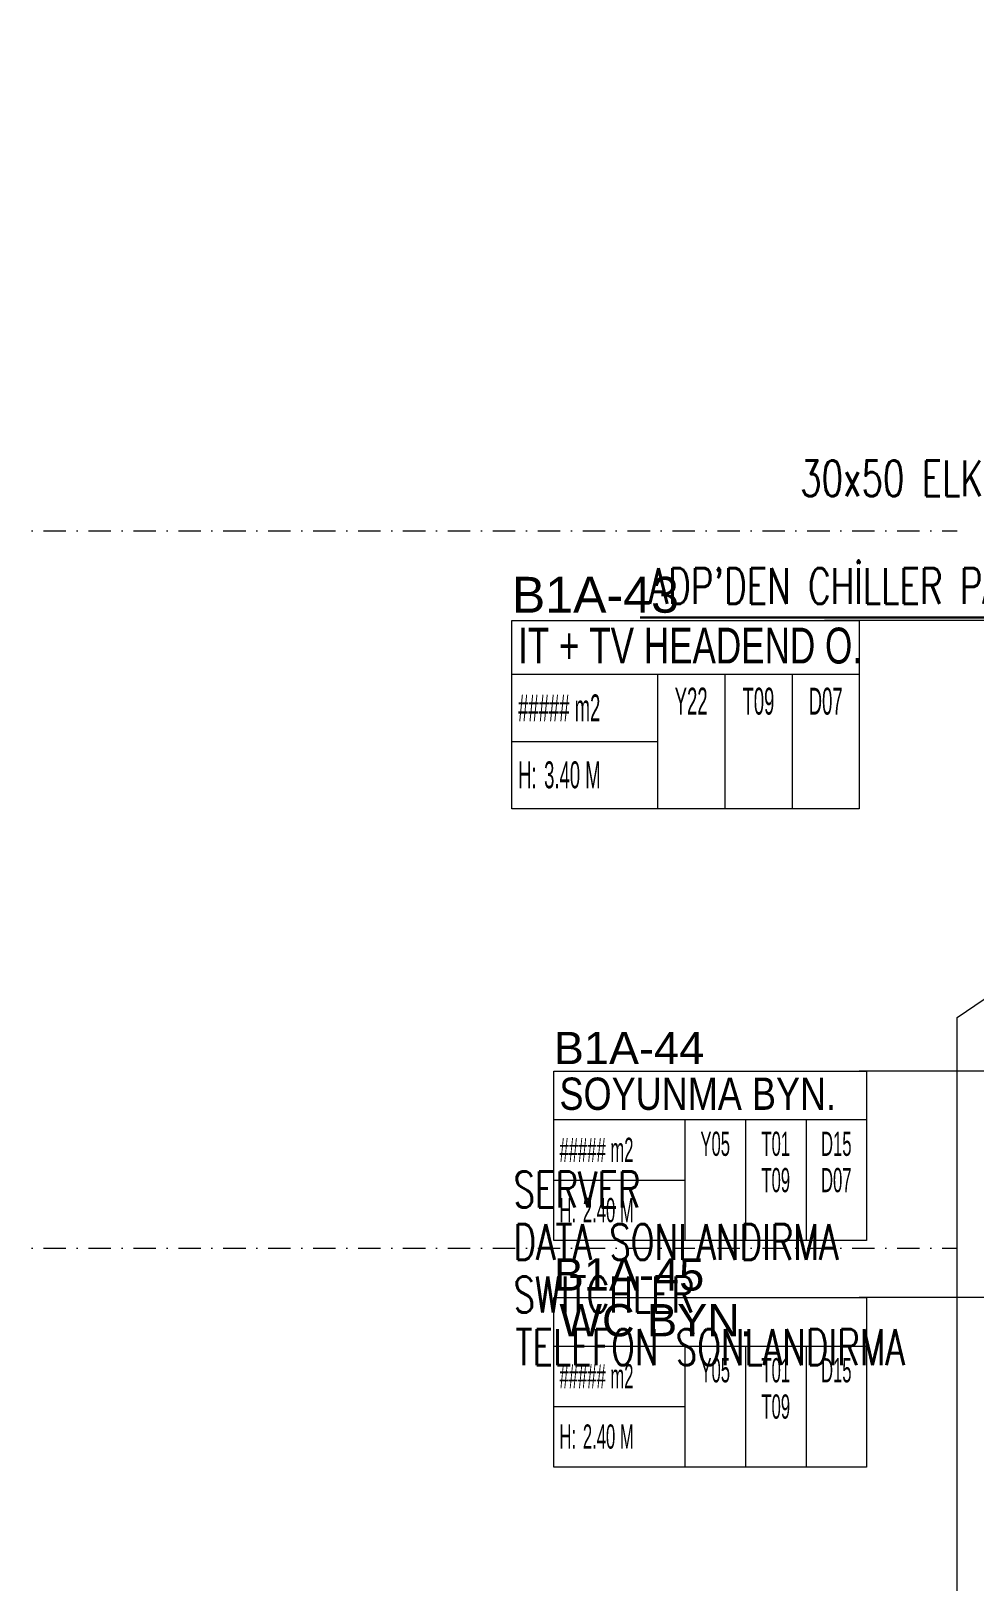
# Model space of a CAD drawing. Header units: metres. Extents: x -17822 to 152406, y -4219 to 19791.
# Drawn here: x 82967 to 84020, y 6858 to 8587 of the extents above; entities that cross this region are included whole.
import ezdxf
from ezdxf.enums import TextEntityAlignment as Align

# ---------------------------------------------------------------- set-up
doc = ezdxf.new("R2010")
doc.units = ezdxf.units.M
doc.header["$LTSCALE"] = 100
doc.header["$MEASUREMENT"] = 0
doc.linetypes.add('DASHDOT2', pattern=[0.5, 0.25, -0.125, 0, -0.125])
doc.layers.get('0').update_dxf_attribs({"color": 9, "lineweight": 9})
for name, color, linetype, lineweight in [('01', 9, 'Continuous', 9), ('21_mahal200', 9, 'Continuous', 9), ('24', 9, 'DASHDOT2', 9), ('E-KABLO', 7, 'Continuous', 30), ('E-YAZI', 7, 'Continuous', 30)]:
    doc.layers.add(name, color=color, linetype=linetype, lineweight=lineweight)
doc.styles.add('Arial', font='arial.ttf', dxfattribs={"height": 2.5})
doc.styles.add('E-YAZI', font='txttw.shx')
doc.styles.add('MuuM_TEXT-STANDART', font='ARIALN.TTF')
doc.dimstyles.new('MuuM_DIM200', dxfattribs={"dimscale": 20, "dimtxt": 2, "dimasz": 1, "dimexe": 1, "dimexo": 1, "dimgap": 1, "dimtad": 1, "dimdec": 1, "dimrnd": 0.5, "dimdsep": 46, "dimtxsty": 'MuuM_TEXT-STANDART', "dimblk": 'ARCHTICK', "dimcen": 0, "dimdle": 0.15, "dimclrd": 256, "dimclre": 256, "dimclrt": 256, "dimadec": 0, "dimazin": 0, "dimtfac": 5, "dimtdec": 1, "dimtix": 1, "dimtmove": 2, "dimatfit": 3, "dimldrblk": 'DOT', "dimfxl": 3, "dimfxlon": 1, "dimtolj": 1, "dimlwd": -1, "dimlwe": -1, "dimarcsym": 0})

# ---------------------------------------------------------------- blocks, each defined once
blk = doc.blocks.new('1.Bod.Ara.Sitatik Elk')
at = {"layer": '01'}
blk.add_lwpolyline([(1695, -40), (60, -1150.3), (40, -1163.9), (40, -1188.2), (40, -1370), (40, -1370), (40, -1430), (40, -1430), (40, -1850), (470, -1850), (470, -1890), (40, -1890), (40, -2160), (470, -2160), (470, -2200), (40, -2200), (40, -2200), (40, -2200), (40, -2945), (0, -2945), (0, -1142.7), (1968.9, 194.4)], dxfattribs=at)
blk = doc.blocks.new('_ArchTick')
at = {"color": 0, "linetype": 'ByBlock', "const_width": 0.15}
blk.add_lwpolyline([(-0.5, -0.5), (0.5, 0.5)], dxfattribs=at)
blk = doc.blocks.new('_Dot')
at = {"color": 0, "linetype": 'ByBlock', "lineweight": -2}
blk.add_line((-0.5, 0), (-1, 0), dxfattribs=at)
at = {"color": 0, "linetype": 'ByBlock', "const_width": 0.5}
blk.add_lwpolyline([(-0.25, 0, 1), (0.25, 0, 1)], format="xyb", close=True, dxfattribs=at)
blk = doc.blocks.new('0_roomno2')
blk.add_lwpolyline([(19.375, -10.5), (0, -10.5), (0, 0), (19.375, 0)], close=True)
for points in [[(0, -3), (19.375, -3)], [(8.125, -3), (8.125, -10.5)], [(11.875, -3), (11.875, -10.5)], [(15.625, -3), (15.625, -10.5)], [(0, -6.75), (8.125, -6.75)]]:
    blk.add_lwpolyline(points)
at = {"style": 'MuuM_TEXT-STANDART', "width": 0.6}
blk.add_text('H:', height=1.5, dxfattribs=at).set_placement((0.35, -8.608), align=Align.MIDDLE_LEFT)
at = {"style": 'Arial'}
blk.add_attdef('ODANO', (0, 1.17), '', height=2, dxfattribs=at)
blk.add_attdef('MEKANADI', text='', height=2, dxfattribs=at).set_placement((0.35, -3), align=Align.BOTTOM_LEFT)
at = {"style": 'MuuM_TEXT-STANDART', "width": 0.6}
for tag, p in [('M2', (0.35, -4.875)), ('TEMIZTAVANYUKSEKLIGI', (1.8, -8.608))]:
    blk.add_attdef(tag, text='', height=1.5, dxfattribs=at).set_placement(p, align=Align.MIDDLE_LEFT)
for tag, p in [('YER01', (10, -4.5)), ('TAVAN01', (13.75, -4.5)), ('DUVAR01', (17.5, -4.5)), ('YER02', (10, -6.75)), ('TAVAN02', (13.75, -6.75)), ('DUVAR02', (17.5, -6.75)), ('YER03', (10, -9)), ('TAVAN03', (13.75, -9)), ('DUVAR03', (17.5, -9))]:
    blk.add_attdef(tag, text='', height=1.5, dxfattribs=at).set_placement(p, align=Align.MIDDLE_CENTER)
blk = doc.blocks.new('p-akslar_yeni')
at = {"layer": '24'}
for points in [[(1488.5, -545), (6415, -545)], [(1488.5, -1345), (6415, -1345)]]:
    blk.add_lwpolyline(points, dxfattribs=at)
blk = doc.blocks.new('1.Bod.Ara.Mimari Elk')
at = {"layer": '21_mahal200'}
ref = blk.add_blockref('0_roomno2', (-496.51, -699.86), dxfattribs=dict(at, xscale=20, yscale=20, zscale=20))
ref.add_attrib('ODANO', 'B1A-43', (-496.51, -691.22), dxfattribs={"layer": '0', "height": 40, "style": 'Arial'})
ref.add_attrib('MEKANADI', 'IT + TV HEADEND O.', dxfattribs={"layer": '0', "height": 40, "style": 'Arial', "width": 0.7}).set_placement((-489.51, -759.86), align=Align.BOTTOM_LEFT)
ref.add_attrib('M2', '##### m2', dxfattribs={"layer": '0', "height": 30, "style": 'MuuM_TEXT-STANDART', "width": 0.6}).set_placement((-489.51, -797.36), align=Align.MIDDLE_LEFT)
ref.add_attrib('TEMIZTAVANYUKSEKLIGI', '3.40 M', dxfattribs={"layer": '0', "height": 30, "style": 'MuuM_TEXT-STANDART', "width": 0.6}).set_placement((-460.51, -872.02), align=Align.MIDDLE_LEFT)
ref.add_attrib('YER01', 'Y22', dxfattribs={"layer": '0', "height": 30, "style": 'MuuM_TEXT-STANDART', "width": 0.6}).set_placement((-296.51, -789.86), align=Align.MIDDLE_CENTER)
ref.add_attrib('TAVAN01', 'T09', dxfattribs={"layer": '0', "height": 30, "style": 'MuuM_TEXT-STANDART', "width": 0.6}).set_placement((-221.51, -789.86), align=Align.MIDDLE_CENTER)
ref.add_attrib('DUVAR01', 'D07', dxfattribs={"layer": '0', "height": 30, "style": 'MuuM_TEXT-STANDART', "width": 0.6}).set_placement((-146.51, -789.86), align=Align.MIDDLE_CENTER)
ref = blk.add_blockref('0_roomno2', (-449.68, -1202.42), dxfattribs=dict(at, xscale=18, yscale=18, zscale=18))
ref.add_attrib('ODANO', 'B1A-44', (-449.68, -1194.65), dxfattribs={"layer": '0', "height": 36, "style": 'Arial'})
ref.add_attrib('MEKANADI', 'SOYUNMA BYN.', dxfattribs={"layer": '0', "height": 36, "style": 'Arial', "width": 0.8}).set_placement((-443.38, -1256.42), align=Align.BOTTOM_LEFT)
ref.add_attrib('M2', '##### m2', dxfattribs={"layer": '0', "height": 27, "style": 'MuuM_TEXT-STANDART', "width": 0.6}).set_placement((-443.38, -1290.17), align=Align.MIDDLE_LEFT)
ref.add_attrib('TEMIZTAVANYUKSEKLIGI', '2.40 M', dxfattribs={"layer": '0', "height": 27, "style": 'MuuM_TEXT-STANDART', "width": 0.6}).set_placement((-417.28, -1357.37), align=Align.MIDDLE_LEFT)
ref.add_attrib('YER01', 'Y05', dxfattribs={"layer": '0', "height": 27, "style": 'MuuM_TEXT-STANDART', "width": 0.6}).set_placement((-269.68, -1283.42), align=Align.MIDDLE_CENTER)
ref.add_attrib('TAVAN01', 'T01', dxfattribs={"layer": '0', "height": 27, "style": 'MuuM_TEXT-STANDART', "width": 0.6}).set_placement((-202.18, -1283.42), align=Align.MIDDLE_CENTER)
ref.add_attrib('DUVAR01', 'D15', dxfattribs={"layer": '0', "height": 27, "style": 'MuuM_TEXT-STANDART', "width": 0.6}).set_placement((-134.68, -1283.42), align=Align.MIDDLE_CENTER)
ref.add_attrib('TAVAN02', 'T09', dxfattribs={"layer": '0', "height": 27, "style": 'MuuM_TEXT-STANDART', "width": 0.6}).set_placement((-202.18, -1323.92), align=Align.MIDDLE_CENTER)
ref.add_attrib('DUVAR02', 'D07', dxfattribs={"layer": '0', "height": 27, "style": 'MuuM_TEXT-STANDART', "width": 0.6}).set_placement((-134.68, -1323.92), align=Align.MIDDLE_CENTER)
ref = blk.add_blockref('0_roomno2', (-449.68, -1454.96), dxfattribs=dict(at, xscale=18, yscale=18, zscale=18))
ref.add_attrib('ODANO', 'B1A-45', (-449.68, -1447.18), dxfattribs={"layer": '0', "height": 36, "style": 'Arial'})
ref.add_attrib('MEKANADI', 'WC BYN.', dxfattribs={"layer": '0', "height": 36, "style": 'Arial'}).set_placement((-443.38, -1508.96), align=Align.BOTTOM_LEFT)
ref.add_attrib('M2', '##### m2', dxfattribs={"layer": '0', "height": 27, "style": 'MuuM_TEXT-STANDART', "width": 0.6}).set_placement((-443.38, -1542.71), align=Align.MIDDLE_LEFT)
ref.add_attrib('TEMIZTAVANYUKSEKLIGI', '2.40 M', dxfattribs={"layer": '0', "height": 27, "style": 'MuuM_TEXT-STANDART', "width": 0.6}).set_placement((-417.28, -1609.9), align=Align.MIDDLE_LEFT)
ref.add_attrib('YER01', 'Y05', dxfattribs={"layer": '0', "height": 27, "style": 'MuuM_TEXT-STANDART', "width": 0.6}).set_placement((-269.68, -1535.96), align=Align.MIDDLE_CENTER)
ref.add_attrib('TAVAN01', 'T01', dxfattribs={"layer": '0', "height": 27, "style": 'MuuM_TEXT-STANDART', "width": 0.6}).set_placement((-202.18, -1535.96), align=Align.MIDDLE_CENTER)
ref.add_attrib('DUVAR01', 'D15', dxfattribs={"layer": '0', "height": 27, "style": 'MuuM_TEXT-STANDART', "width": 0.6}).set_placement((-134.68, -1535.96), align=Align.MIDDLE_CENTER)
ref.add_attrib('TAVAN02', 'T09', dxfattribs={"layer": '0', "height": 27, "style": 'MuuM_TEXT-STANDART', "width": 0.6}).set_placement((-202.18, -1576.46), align=Align.MIDDLE_CENTER)
for points in [[(825.12, -699.86), (-147.76, -699.86)], [(190.81, -1202.42), (-109.01, -1202.42)], [(515.77, -1454.96), (-109.01, -1454.96)]]:
    blk.add_leader(points, dimstyle='MuuM_DIM200', override={"dimasz": 1, "dimfxl": 10}, dxfattribs=at)

msp = doc.modelspace()

# ---------------------------------------------------------------- linework, layer by layer
at = {"layer": 'E-KABLO'}
msp.add_line((83646.59, 7933.54), (84592.34, 7933.54), dxfattribs=at)

# ---------------------------------------------------------------- block references
for name in ['1.Bod.Ara.Mimari Elk', '1.Bod.Ara.Sitatik Elk']:
    msp.add_blockref(name, (84000, 8630))
at = {"layer": '24'}
msp.add_blockref('p-akslar_yeni', (77585, 8575), dxfattribs=at)
msp.add_blockref('p-akslar_yeni', (77585, 8575), dxfattribs=at)

# ---------------------------------------------------------------- texts
at = {"layer": 'E-KABLO', "color": 3, "linetype": 'Continuous', "style": 'E-YAZI', "width": 0.7}
msp.add_text('30x50 ELK.TAVANDA DELİK', height=40, dxfattribs=at).set_placement((83824.98, 8068.67))
at = {"layer": 'E-YAZI', "color": 3, "style": 'E-YAZI', "width": 0.7}
msp.add_text("ADP'DEN CHİLLER PANO BESLEMELERİNE", height=40, rotation=360, dxfattribs=at).set_placement((83656.27, 7948.54))
for s, p in [('SERVER ', (83505.33, 7275.57)), ('DATA SONLANDIRMA', (83505.33, 7216.99)), ('SWITCHLER', (83505.33, 7158.41)), ('TELEFON SONLANDIRMA', (83507.45, 7099.83))]:
    msp.add_text(s, height=40, dxfattribs=at).set_placement(p)

doc.saveas('drawing.dxf')
